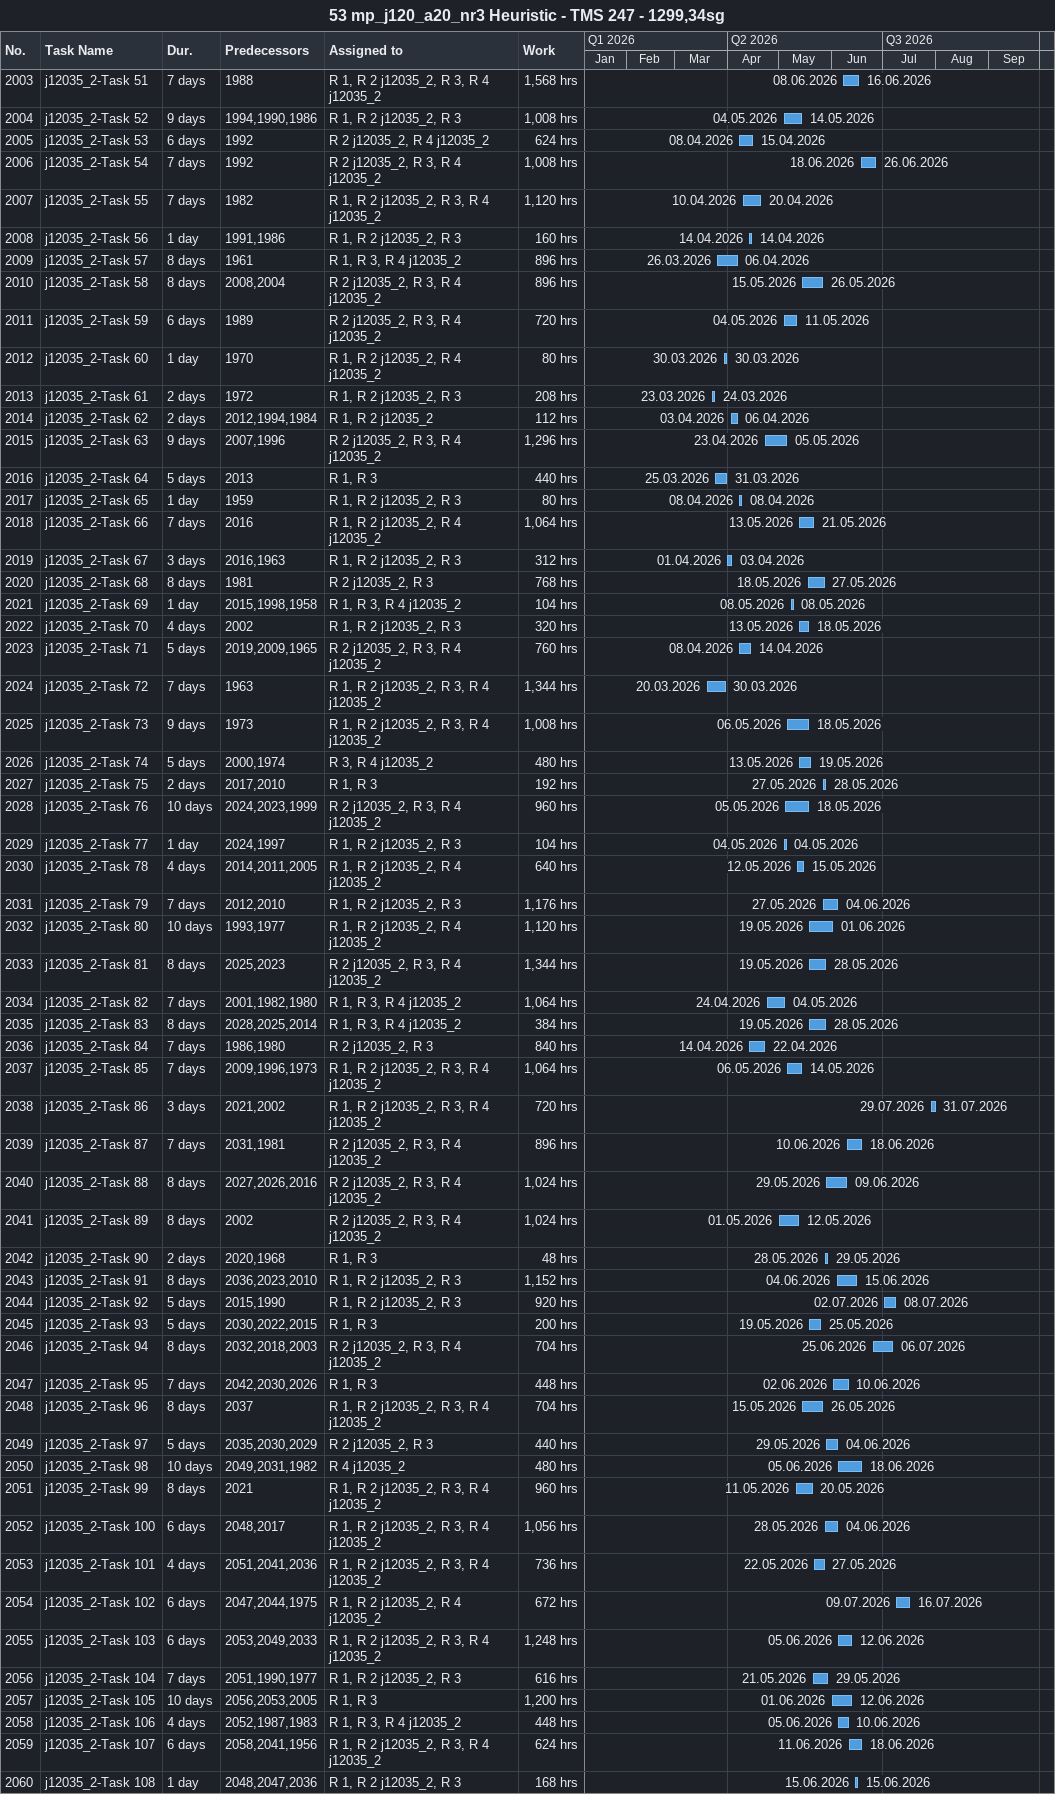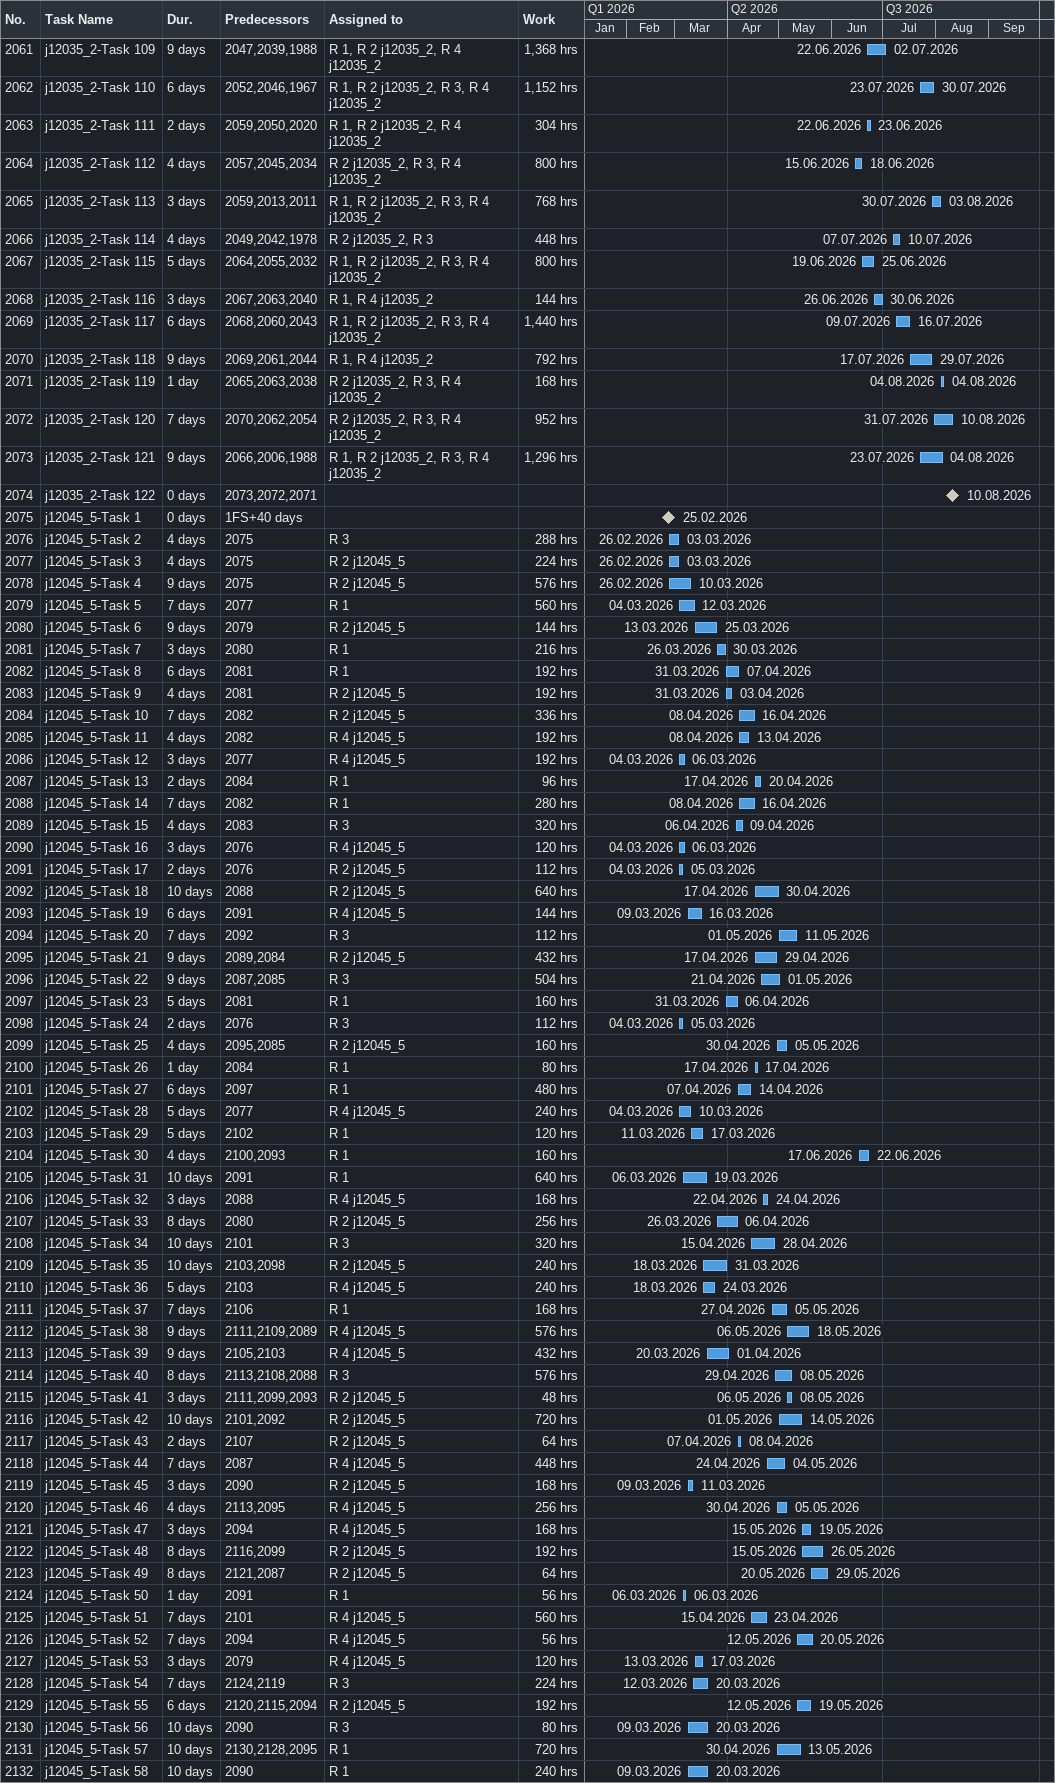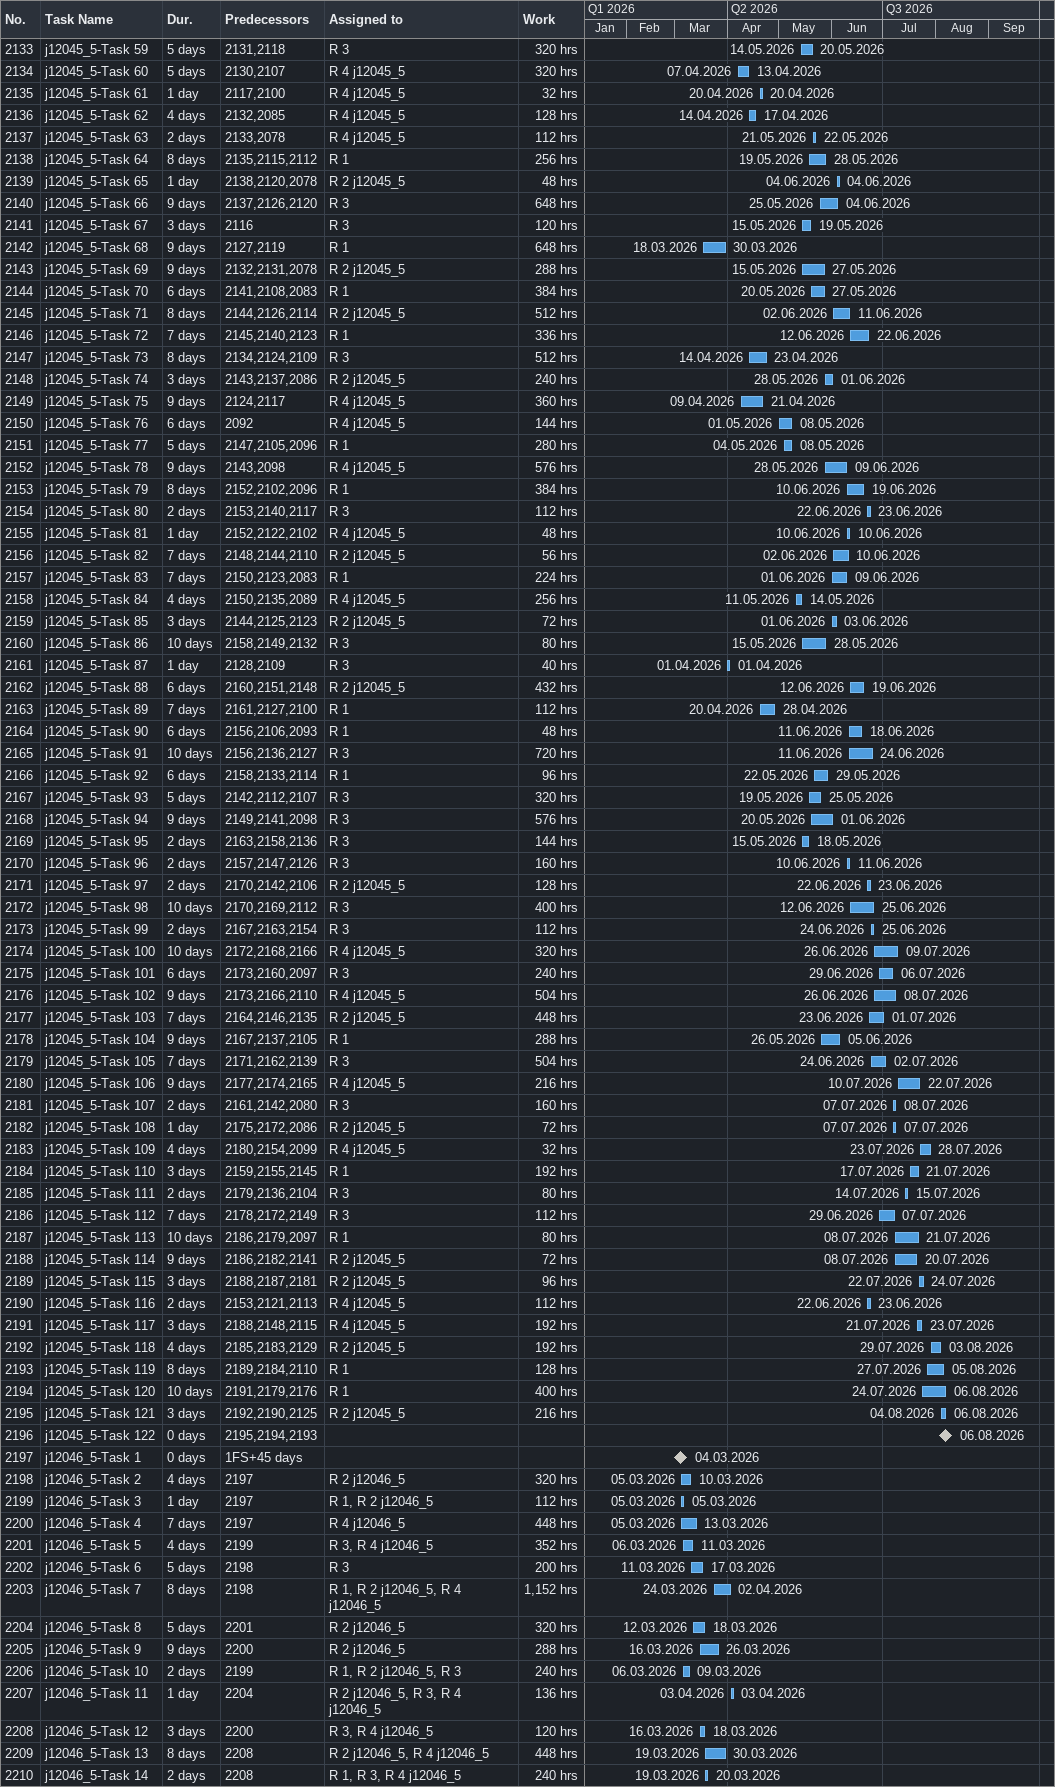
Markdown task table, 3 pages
53 mp_j120_a20_nr3 Heuristic - TMS 247 - 1299,34sg

| ID | Task | Duration | Start | Finish | Predecessors | Resources | Work (h) |
|---|---|---|---|---|---|---|---|
| 2003 | j12035_2-Task 51 | 7d | 2026-06-08 | 2026-06-16 | 1988 | R 1, R 2 j12035_2, R 3, R 4 j12035_2 | 1568 |
| 2004 | j12035_2-Task 52 | 9d | 2026-05-04 | 2026-05-14 | 1994, 1990, 1986 | R 1, R 2 j12035_2, R 3 | 1008 |
| 2005 | j12035_2-Task 53 | 6d | 2026-04-08 | 2026-04-15 | 1992 | R 2 j12035_2, R 4 j12035_2 | 624 |
| 2006 | j12035_2-Task 54 | 7d | 2026-06-18 | 2026-06-26 | 1992 | R 2 j12035_2, R 3, R 4 j12035_2 | 1008 |
| 2007 | j12035_2-Task 55 | 7d | 2026-04-10 | 2026-04-20 | 1982 | R 1, R 2 j12035_2, R 3, R 4 j12035_2 | 1120 |
| 2008 | j12035_2-Task 56 | 1d | 2026-04-14 | 2026-04-14 | 1991, 1986 | R 1, R 2 j12035_2, R 3 | 160 |
| 2009 | j12035_2-Task 57 | 8d | 2026-03-26 | 2026-04-06 | 1961 | R 1, R 3, R 4 j12035_2 | 896 |
| 2010 | j12035_2-Task 58 | 8d | 2026-05-15 | 2026-05-26 | 2008, 2004 | R 2 j12035_2, R 3, R 4 j12035_2 | 896 |
| 2011 | j12035_2-Task 59 | 6d | 2026-05-04 | 2026-05-11 | 1989 | R 2 j12035_2, R 3, R 4 j12035_2 | 720 |
| 2012 | j12035_2-Task 60 | 1d | 2026-03-30 | 2026-03-30 | 1970 | R 1, R 2 j12035_2, R 4 j12035_2 | 80 |
| 2013 | j12035_2-Task 61 | 2d | 2026-03-23 | 2026-03-24 | 1972 | R 1, R 2 j12035_2, R 3 | 208 |
| 2014 | j12035_2-Task 62 | 2d | 2026-04-03 | 2026-04-06 | 2012, 1994, 1984 | R 1, R 2 j12035_2 | 112 |
| 2015 | j12035_2-Task 63 | 9d | 2026-04-23 | 2026-05-05 | 2007, 1996 | R 2 j12035_2, R 3, R 4 j12035_2 | 1296 |
| 2016 | j12035_2-Task 64 | 5d | 2026-03-25 | 2026-03-31 | 2013 | R 1, R 3 | 440 |
| 2017 | j12035_2-Task 65 | 1d | 2026-04-08 | 2026-04-08 | 1959 | R 1, R 2 j12035_2, R 3 | 80 |
| 2018 | j12035_2-Task 66 | 7d | 2026-05-13 | 2026-05-21 | 2016 | R 1, R 2 j12035_2, R 4 j12035_2 | 1064 |
| 2019 | j12035_2-Task 67 | 3d | 2026-04-01 | 2026-04-03 | 2016, 1963 | R 1, R 2 j12035_2, R 3 | 312 |
| 2020 | j12035_2-Task 68 | 8d | 2026-05-18 | 2026-05-27 | 1981 | R 2 j12035_2, R 3 | 768 |
| 2021 | j12035_2-Task 69 | 1d | 2026-05-08 | 2026-05-08 | 2015, 1998, 1958 | R 1, R 3, R 4 j12035_2 | 104 |
| 2022 | j12035_2-Task 70 | 4d | 2026-05-13 | 2026-05-18 | 2002 | R 1, R 2 j12035_2, R 3 | 320 |
| 2023 | j12035_2-Task 71 | 5d | 2026-04-08 | 2026-04-14 | 2019, 2009, 1965 | R 2 j12035_2, R 3, R 4 j12035_2 | 760 |
| 2024 | j12035_2-Task 72 | 7d | 2026-03-20 | 2026-03-30 | 1963 | R 1, R 2 j12035_2, R 3, R 4 j12035_2 | 1344 |
| 2025 | j12035_2-Task 73 | 9d | 2026-05-06 | 2026-05-18 | 1973 | R 1, R 2 j12035_2, R 3, R 4 j12035_2 | 1008 |
| 2026 | j12035_2-Task 74 | 5d | 2026-05-13 | 2026-05-19 | 2000, 1974 | R 3, R 4 j12035_2 | 480 |
| 2027 | j12035_2-Task 75 | 2d | 2026-05-27 | 2026-05-28 | 2017, 2010 | R 1, R 3 | 192 |
| 2028 | j12035_2-Task 76 | 10d | 2026-05-05 | 2026-05-18 | 2024, 2023, 1999 | R 2 j12035_2, R 3, R 4 j12035_2 | 960 |
| 2029 | j12035_2-Task 77 | 1d | 2026-05-04 | 2026-05-04 | 2024, 1997 | R 1, R 2 j12035_2, R 3 | 104 |
| 2030 | j12035_2-Task 78 | 4d | 2026-05-12 | 2026-05-15 | 2014, 2011, 2005 | R 1, R 2 j12035_2, R 4 j12035_2 | 640 |
| 2031 | j12035_2-Task 79 | 7d | 2026-05-27 | 2026-06-04 | 2012, 2010 | R 1, R 2 j12035_2, R 3 | 1176 |
| 2032 | j12035_2-Task 80 | 10d | 2026-05-19 | 2026-06-01 | 1993, 1977 | R 1, R 2 j12035_2, R 4 j12035_2 | 1120 |
| 2033 | j12035_2-Task 81 | 8d | 2026-05-19 | 2026-05-28 | 2025, 2023 | R 2 j12035_2, R 3, R 4 j12035_2 | 1344 |
| 2034 | j12035_2-Task 82 | 7d | 2026-04-24 | 2026-05-04 | 2001, 1982, 1980 | R 1, R 3, R 4 j12035_2 | 1064 |
| 2035 | j12035_2-Task 83 | 8d | 2026-05-19 | 2026-05-28 | 2028, 2025, 2014 | R 1, R 3, R 4 j12035_2 | 384 |
| 2036 | j12035_2-Task 84 | 7d | 2026-04-14 | 2026-04-22 | 1986, 1980 | R 2 j12035_2, R 3 | 840 |
| 2037 | j12035_2-Task 85 | 7d | 2026-05-06 | 2026-05-14 | 2009, 1996, 1973 | R 1, R 2 j12035_2, R 3, R 4 j12035_2 | 1064 |
| 2038 | j12035_2-Task 86 | 3d | 2026-07-29 | 2026-07-31 | 2021, 2002 | R 1, R 2 j12035_2, R 3, R 4 j12035_2 | 720 |
| 2039 | j12035_2-Task 87 | 7d | 2026-06-10 | 2026-06-18 | 2031, 1981 | R 2 j12035_2, R 3, R 4 j12035_2 | 896 |
| 2040 | j12035_2-Task 88 | 8d | 2026-05-29 | 2026-06-09 | 2027, 2026, 2016 | R 2 j12035_2, R 3, R 4 j12035_2 | 1024 |
| 2041 | j12035_2-Task 89 | 8d | 2026-05-01 | 2026-05-12 | 2002 | R 2 j12035_2, R 3, R 4 j12035_2 | 1024 |
| 2042 | j12035_2-Task 90 | 2d | 2026-05-28 | 2026-05-29 | 2020, 1968 | R 1, R 3 | 48 |
| 2043 | j12035_2-Task 91 | 8d | 2026-06-04 | 2026-06-15 | 2036, 2023, 2010 | R 1, R 2 j12035_2, R 3 | 1152 |
| 2044 | j12035_2-Task 92 | 5d | 2026-07-02 | 2026-07-08 | 2015, 1990 | R 1, R 2 j12035_2, R 3 | 920 |
| 2045 | j12035_2-Task 93 | 5d | 2026-05-19 | 2026-05-25 | 2030, 2022, 2015 | R 1, R 3 | 200 |
| 2046 | j12035_2-Task 94 | 8d | 2026-06-25 | 2026-07-06 | 2032, 2018, 2003 | R 2 j12035_2, R 3, R 4 j12035_2 | 704 |
| 2047 | j12035_2-Task 95 | 7d | 2026-06-02 | 2026-06-10 | 2042, 2030, 2026 | R 1, R 3 | 448 |
| 2048 | j12035_2-Task 96 | 8d | 2026-05-15 | 2026-05-26 | 2037 | R 1, R 2 j12035_2, R 3, R 4 j12035_2 | 704 |
| 2049 | j12035_2-Task 97 | 5d | 2026-05-29 | 2026-06-04 | 2035, 2030, 2029 | R 2 j12035_2, R 3 | 440 |
| 2050 | j12035_2-Task 98 | 10d | 2026-06-05 | 2026-06-18 | 2049, 2031, 1982 | R 4 j12035_2 | 480 |
| 2051 | j12035_2-Task 99 | 8d | 2026-05-11 | 2026-05-20 | 2021 | R 1, R 2 j12035_2, R 3, R 4 j12035_2 | 960 |
| 2052 | j12035_2-Task 100 | 6d | 2026-05-28 | 2026-06-04 | 2048, 2017 | R 1, R 2 j12035_2, R 3, R 4 j12035_2 | 1056 |
| 2053 | j12035_2-Task 101 | 4d | 2026-05-22 | 2026-05-27 | 2051, 2041, 2036 | R 1, R 2 j12035_2, R 3, R 4 j12035_2 | 736 |
| 2054 | j12035_2-Task 102 | 6d | 2026-07-09 | 2026-07-16 | 2047, 2044, 1975 | R 1, R 2 j12035_2, R 4 j12035_2 | 672 |
| 2055 | j12035_2-Task 103 | 6d | 2026-06-05 | 2026-06-12 | 2053, 2049, 2033 | R 1, R 2 j12035_2, R 3, R 4 j12035_2 | 1248 |
| 2056 | j12035_2-Task 104 | 7d | 2026-05-21 | 2026-05-29 | 2051, 1990, 1977 | R 1, R 2 j12035_2, R 3 | 616 |
| 2057 | j12035_2-Task 105 | 10d | 2026-06-01 | 2026-06-12 | 2056, 2053, 2005 | R 1, R 3 | 1200 |
| 2058 | j12035_2-Task 106 | 4d | 2026-06-05 | 2026-06-10 | 2052, 1987, 1983 | R 1, R 3, R 4 j12035_2 | 448 |
| 2059 | j12035_2-Task 107 | 6d | 2026-06-11 | 2026-06-18 | 2058, 2041, 1956 | R 1, R 2 j12035_2, R 3, R 4 j12035_2 | 624 |
| 2060 | j12035_2-Task 108 | 1d | 2026-06-15 | 2026-06-15 | 2048, 2047, 2036 | R 1, R 2 j12035_2, R 3 | 168 |
| 2061 | j12035_2-Task 109 | 9d | 2026-06-22 | 2026-07-02 | 2047, 2039, 1988 | R 1, R 2 j12035_2, R 4 j12035_2 | 1368 |
| 2062 | j12035_2-Task 110 | 6d | 2026-07-23 | 2026-07-30 | 2052, 2046, 1967 | R 1, R 2 j12035_2, R 3, R 4 j12035_2 | 1152 |
| 2063 | j12035_2-Task 111 | 2d | 2026-06-22 | 2026-06-23 | 2059, 2050, 2020 | R 1, R 2 j12035_2, R 4 j12035_2 | 304 |
| 2064 | j12035_2-Task 112 | 4d | 2026-06-15 | 2026-06-18 | 2057, 2045, 2034 | R 2 j12035_2, R 3, R 4 j12035_2 | 800 |
| 2065 | j12035_2-Task 113 | 3d | 2026-07-30 | 2026-08-03 | 2059, 2013, 2011 | R 1, R 2 j12035_2, R 3, R 4 j12035_2 | 768 |
| 2066 | j12035_2-Task 114 | 4d | 2026-07-07 | 2026-07-10 | 2049, 2042, 1978 | R 2 j12035_2, R 3 | 448 |
| 2067 | j12035_2-Task 115 | 5d | 2026-06-19 | 2026-06-25 | 2064, 2055, 2032 | R 1, R 2 j12035_2, R 3, R 4 j12035_2 | 800 |
| 2068 | j12035_2-Task 116 | 3d | 2026-06-26 | 2026-06-30 | 2067, 2063, 2040 | R 1, R 4 j12035_2 | 144 |
| 2069 | j12035_2-Task 117 | 6d | 2026-07-09 | 2026-07-16 | 2068, 2060, 2043 | R 1, R 2 j12035_2, R 3, R 4 j12035_2 | 1440 |
| 2070 | j12035_2-Task 118 | 9d | 2026-07-17 | 2026-07-29 | 2069, 2061, 2044 | R 1, R 4 j12035_2 | 792 |
| 2071 | j12035_2-Task 119 | 1d | 2026-08-04 | 2026-08-04 | 2065, 2063, 2038 | R 2 j12035_2, R 3, R 4 j12035_2 | 168 |
| 2072 | j12035_2-Task 120 | 7d | 2026-07-31 | 2026-08-10 | 2070, 2062, 2054 | R 2 j12035_2, R 3, R 4 j12035_2 | 952 |
| 2073 | j12035_2-Task 121 | 9d | 2026-07-23 | 2026-08-04 | 2066, 2006, 1988 | R 1, R 2 j12035_2, R 3, R 4 j12035_2 | 1296 |
| 2074 | j12035_2-Task 122 | 0d | 2026-08-10 | 2026-08-10 | 2073, 2072, 2071 |  |  |
| 2075 | j12045_5-Task 1 | 0d | 2026-02-25 | 2026-02-25 | 1FS+40d |  |  |
| 2076 | j12045_5-Task 2 | 4d | 2026-02-26 | 2026-03-03 | 2075 | R 3 | 288 |
| 2077 | j12045_5-Task 3 | 4d | 2026-02-26 | 2026-03-03 | 2075 | R 2 j12045_5 | 224 |
| 2078 | j12045_5-Task 4 | 9d | 2026-02-26 | 2026-03-10 | 2075 | R 2 j12045_5 | 576 |
| 2079 | j12045_5-Task 5 | 7d | 2026-03-04 | 2026-03-12 | 2077 | R 1 | 560 |
| 2080 | j12045_5-Task 6 | 9d | 2026-03-13 | 2026-03-25 | 2079 | R 2 j12045_5 | 144 |
| 2081 | j12045_5-Task 7 | 3d | 2026-03-26 | 2026-03-30 | 2080 | R 1 | 216 |
| 2082 | j12045_5-Task 8 | 6d | 2026-03-31 | 2026-04-07 | 2081 | R 1 | 192 |
| 2083 | j12045_5-Task 9 | 4d | 2026-03-31 | 2026-04-03 | 2081 | R 2 j12045_5 | 192 |
| 2084 | j12045_5-Task 10 | 7d | 2026-04-08 | 2026-04-16 | 2082 | R 2 j12045_5 | 336 |
| 2085 | j12045_5-Task 11 | 4d | 2026-04-08 | 2026-04-13 | 2082 | R 4 j12045_5 | 192 |
| 2086 | j12045_5-Task 12 | 3d | 2026-03-04 | 2026-03-06 | 2077 | R 4 j12045_5 | 192 |
| 2087 | j12045_5-Task 13 | 2d | 2026-04-17 | 2026-04-20 | 2084 | R 1 | 96 |
| 2088 | j12045_5-Task 14 | 7d | 2026-04-08 | 2026-04-16 | 2082 | R 1 | 280 |
| 2089 | j12045_5-Task 15 | 4d | 2026-04-06 | 2026-04-09 | 2083 | R 3 | 320 |
| 2090 | j12045_5-Task 16 | 3d | 2026-03-04 | 2026-03-06 | 2076 | R 4 j12045_5 | 120 |
| 2091 | j12045_5-Task 17 | 2d | 2026-03-04 | 2026-03-05 | 2076 | R 2 j12045_5 | 112 |
| 2092 | j12045_5-Task 18 | 10d | 2026-04-17 | 2026-04-30 | 2088 | R 2 j12045_5 | 640 |
| 2093 | j12045_5-Task 19 | 6d | 2026-03-09 | 2026-03-16 | 2091 | R 4 j12045_5 | 144 |
| 2094 | j12045_5-Task 20 | 7d | 2026-05-01 | 2026-05-11 | 2092 | R 3 | 112 |
| 2095 | j12045_5-Task 21 | 9d | 2026-04-17 | 2026-04-29 | 2089, 2084 | R 2 j12045_5 | 432 |
| 2096 | j12045_5-Task 22 | 9d | 2026-04-21 | 2026-05-01 | 2087, 2085 | R 3 | 504 |
| 2097 | j12045_5-Task 23 | 5d | 2026-03-31 | 2026-04-06 | 2081 | R 1 | 160 |
| 2098 | j12045_5-Task 24 | 2d | 2026-03-04 | 2026-03-05 | 2076 | R 3 | 112 |
| 2099 | j12045_5-Task 25 | 4d | 2026-04-30 | 2026-05-05 | 2095, 2085 | R 2 j12045_5 | 160 |
| 2100 | j12045_5-Task 26 | 1d | 2026-04-17 | 2026-04-17 | 2084 | R 1 | 80 |
| 2101 | j12045_5-Task 27 | 6d | 2026-04-07 | 2026-04-14 | 2097 | R 1 | 480 |
| 2102 | j12045_5-Task 28 | 5d | 2026-03-04 | 2026-03-10 | 2077 | R 4 j12045_5 | 240 |
| 2103 | j12045_5-Task 29 | 5d | 2026-03-11 | 2026-03-17 | 2102 | R 1 | 120 |
| 2104 | j12045_5-Task 30 | 4d | 2026-06-17 | 2026-06-22 | 2100, 2093 | R 1 | 160 |
| 2105 | j12045_5-Task 31 | 10d | 2026-03-06 | 2026-03-19 | 2091 | R 1 | 640 |
| 2106 | j12045_5-Task 32 | 3d | 2026-04-22 | 2026-04-24 | 2088 | R 4 j12045_5 | 168 |
| 2107 | j12045_5-Task 33 | 8d | 2026-03-26 | 2026-04-06 | 2080 | R 2 j12045_5 | 256 |
| 2108 | j12045_5-Task 34 | 10d | 2026-04-15 | 2026-04-28 | 2101 | R 3 | 320 |
| 2109 | j12045_5-Task 35 | 10d | 2026-03-18 | 2026-03-31 | 2103, 2098 | R 2 j12045_5 | 240 |
| 2110 | j12045_5-Task 36 | 5d | 2026-03-18 | 2026-03-24 | 2103 | R 4 j12045_5 | 240 |
| 2111 | j12045_5-Task 37 | 7d | 2026-04-27 | 2026-05-05 | 2106 | R 1 | 168 |
| 2112 | j12045_5-Task 38 | 9d | 2026-05-06 | 2026-05-18 | 2111, 2109, 2089 | R 4 j12045_5 | 576 |
| 2113 | j12045_5-Task 39 | 9d | 2026-03-20 | 2026-04-01 | 2105, 2103 | R 4 j12045_5 | 432 |
| 2114 | j12045_5-Task 40 | 8d | 2026-04-29 | 2026-05-08 | 2113, 2108, 2088 | R 3 | 576 |
| 2115 | j12045_5-Task 41 | 3d | 2026-05-06 | 2026-05-08 | 2111, 2099, 2093 | R 2 j12045_5 | 48 |
| 2116 | j12045_5-Task 42 | 10d | 2026-05-01 | 2026-05-14 | 2101, 2092 | R 2 j12045_5 | 720 |
| 2117 | j12045_5-Task 43 | 2d | 2026-04-07 | 2026-04-08 | 2107 | R 2 j12045_5 | 64 |
| 2118 | j12045_5-Task 44 | 7d | 2026-04-24 | 2026-05-04 | 2087 | R 4 j12045_5 | 448 |
| 2119 | j12045_5-Task 45 | 3d | 2026-03-09 | 2026-03-11 | 2090 | R 2 j12045_5 | 168 |
| 2120 | j12045_5-Task 46 | 4d | 2026-04-30 | 2026-05-05 | 2113, 2095 | R 4 j12045_5 | 256 |
| 2121 | j12045_5-Task 47 | 3d | 2026-05-15 | 2026-05-19 | 2094 | R 4 j12045_5 | 168 |
| 2122 | j12045_5-Task 48 | 8d | 2026-05-15 | 2026-05-26 | 2116, 2099 | R 2 j12045_5 | 192 |
| 2123 | j12045_5-Task 49 | 8d | 2026-05-20 | 2026-05-29 | 2121, 2087 | R 2 j12045_5 | 64 |
| 2124 | j12045_5-Task 50 | 1d | 2026-03-06 | 2026-03-06 | 2091 | R 1 | 56 |
| 2125 | j12045_5-Task 51 | 7d | 2026-04-15 | 2026-04-23 | 2101 | R 4 j12045_5 | 560 |
| 2126 | j12045_5-Task 52 | 7d | 2026-05-12 | 2026-05-20 | 2094 | R 4 j12045_5 | 56 |
| 2127 | j12045_5-Task 53 | 3d | 2026-03-13 | 2026-03-17 | 2079 | R 4 j12045_5 | 120 |
| 2128 | j12045_5-Task 54 | 7d | 2026-03-12 | 2026-03-20 | 2124, 2119 | R 3 | 224 |
| 2129 | j12045_5-Task 55 | 6d | 2026-05-12 | 2026-05-19 | 2120, 2115, 2094 | R 2 j12045_5 | 192 |
| 2130 | j12045_5-Task 56 | 10d | 2026-03-09 | 2026-03-20 | 2090 | R 3 | 80 |
| 2131 | j12045_5-Task 57 | 10d | 2026-04-30 | 2026-05-13 | 2130, 2128, 2095 | R 1 | 720 |
| 2132 | j12045_5-Task 58 | 10d | 2026-03-09 | 2026-03-20 | 2090 | R 1 | 240 |
| 2133 | j12045_5-Task 59 | 5d | 2026-05-14 | 2026-05-20 | 2131, 2118 | R 3 | 320 |
| 2134 | j12045_5-Task 60 | 5d | 2026-04-07 | 2026-04-13 | 2130, 2107 | R 4 j12045_5 | 320 |
| 2135 | j12045_5-Task 61 | 1d | 2026-04-20 | 2026-04-20 | 2117, 2100 | R 4 j12045_5 | 32 |
| 2136 | j12045_5-Task 62 | 4d | 2026-04-14 | 2026-04-17 | 2132, 2085 | R 4 j12045_5 | 128 |
| 2137 | j12045_5-Task 63 | 2d | 2026-05-21 | 2026-05-22 | 2133, 2078 | R 4 j12045_5 | 112 |
| 2138 | j12045_5-Task 64 | 8d | 2026-05-19 | 2026-05-28 | 2135, 2115, 2112 | R 1 | 256 |
| 2139 | j12045_5-Task 65 | 1d | 2026-06-04 | 2026-06-04 | 2138, 2120, 2078 | R 2 j12045_5 | 48 |
| 2140 | j12045_5-Task 66 | 9d | 2026-05-25 | 2026-06-04 | 2137, 2126, 2120 | R 3 | 648 |
| 2141 | j12045_5-Task 67 | 3d | 2026-05-15 | 2026-05-19 | 2116 | R 3 | 120 |
| 2142 | j12045_5-Task 68 | 9d | 2026-03-18 | 2026-03-30 | 2127, 2119 | R 1 | 648 |
| 2143 | j12045_5-Task 69 | 9d | 2026-05-15 | 2026-05-27 | 2132, 2131, 2078 | R 2 j12045_5 | 288 |
| 2144 | j12045_5-Task 70 | 6d | 2026-05-20 | 2026-05-27 | 2141, 2108, 2083 | R 1 | 384 |
| 2145 | j12045_5-Task 71 | 8d | 2026-06-02 | 2026-06-11 | 2144, 2126, 2114 | R 2 j12045_5 | 512 |
| 2146 | j12045_5-Task 72 | 7d | 2026-06-12 | 2026-06-22 | 2145, 2140, 2123 | R 1 | 336 |
| 2147 | j12045_5-Task 73 | 8d | 2026-04-14 | 2026-04-23 | 2134, 2124, 2109 | R 3 | 512 |
| 2148 | j12045_5-Task 74 | 3d | 2026-05-28 | 2026-06-01 | 2143, 2137, 2086 | R 2 j12045_5 | 240 |
| 2149 | j12045_5-Task 75 | 9d | 2026-04-09 | 2026-04-21 | 2124, 2117 | R 4 j12045_5 | 360 |
| 2150 | j12045_5-Task 76 | 6d | 2026-05-01 | 2026-05-08 | 2092 | R 4 j12045_5 | 144 |
| 2151 | j12045_5-Task 77 | 5d | 2026-05-04 | 2026-05-08 | 2147, 2105, 2096 | R 1 | 280 |
| 2152 | j12045_5-Task 78 | 9d | 2026-05-28 | 2026-06-09 | 2143, 2098 | R 4 j12045_5 | 576 |
| 2153 | j12045_5-Task 79 | 8d | 2026-06-10 | 2026-06-19 | 2152, 2102, 2096 | R 1 | 384 |
| 2154 | j12045_5-Task 80 | 2d | 2026-06-22 | 2026-06-23 | 2153, 2140, 2117 | R 3 | 112 |
| 2155 | j12045_5-Task 81 | 1d | 2026-06-10 | 2026-06-10 | 2152, 2122, 2102 | R 4 j12045_5 | 48 |
| 2156 | j12045_5-Task 82 | 7d | 2026-06-02 | 2026-06-10 | 2148, 2144, 2110 | R 2 j12045_5 | 56 |
| 2157 | j12045_5-Task 83 | 7d | 2026-06-01 | 2026-06-09 | 2150, 2123, 2083 | R 1 | 224 |
| 2158 | j12045_5-Task 84 | 4d | 2026-05-11 | 2026-05-14 | 2150, 2135, 2089 | R 4 j12045_5 | 256 |
| 2159 | j12045_5-Task 85 | 3d | 2026-06-01 | 2026-06-03 | 2144, 2125, 2123 | R 2 j12045_5 | 72 |
| 2160 | j12045_5-Task 86 | 10d | 2026-05-15 | 2026-05-28 | 2158, 2149, 2132 | R 3 | 80 |
| 2161 | j12045_5-Task 87 | 1d | 2026-04-01 | 2026-04-01 | 2128, 2109 | R 3 | 40 |
| 2162 | j12045_5-Task 88 | 6d | 2026-06-12 | 2026-06-19 | 2160, 2151, 2148 | R 2 j12045_5 | 432 |
| 2163 | j12045_5-Task 89 | 7d | 2026-04-20 | 2026-04-28 | 2161, 2127, 2100 | R 1 | 112 |
| 2164 | j12045_5-Task 90 | 6d | 2026-06-11 | 2026-06-18 | 2156, 2106, 2093 | R 1 | 48 |
| 2165 | j12045_5-Task 91 | 10d | 2026-06-11 | 2026-06-24 | 2156, 2136, 2127 | R 3 | 720 |
| 2166 | j12045_5-Task 92 | 6d | 2026-05-22 | 2026-05-29 | 2158, 2133, 2114 | R 1 | 96 |
| 2167 | j12045_5-Task 93 | 5d | 2026-05-19 | 2026-05-25 | 2142, 2112, 2107 | R 3 | 320 |
| 2168 | j12045_5-Task 94 | 9d | 2026-05-20 | 2026-06-01 | 2149, 2141, 2098 | R 3 | 576 |
| 2169 | j12045_5-Task 95 | 2d | 2026-05-15 | 2026-05-18 | 2163, 2158, 2136 | R 3 | 144 |
| 2170 | j12045_5-Task 96 | 2d | 2026-06-10 | 2026-06-11 | 2157, 2147, 2126 | R 3 | 160 |
| 2171 | j12045_5-Task 97 | 2d | 2026-06-22 | 2026-06-23 | 2170, 2142, 2106 | R 2 j12045_5 | 128 |
| 2172 | j12045_5-Task 98 | 10d | 2026-06-12 | 2026-06-25 | 2170, 2169, 2112 | R 3 | 400 |
| 2173 | j12045_5-Task 99 | 2d | 2026-06-24 | 2026-06-25 | 2167, 2163, 2154 | R 3 | 112 |
| 2174 | j12045_5-Task 100 | 10d | 2026-06-26 | 2026-07-09 | 2172, 2168, 2166 | R 4 j12045_5 | 320 |
| 2175 | j12045_5-Task 101 | 6d | 2026-06-29 | 2026-07-06 | 2173, 2160, 2097 | R 3 | 240 |
| 2176 | j12045_5-Task 102 | 9d | 2026-06-26 | 2026-07-08 | 2173, 2166, 2110 | R 4 j12045_5 | 504 |
| 2177 | j12045_5-Task 103 | 7d | 2026-06-23 | 2026-07-01 | 2164, 2146, 2135 | R 2 j12045_5 | 448 |
| 2178 | j12045_5-Task 104 | 9d | 2026-05-26 | 2026-06-05 | 2167, 2137, 2105 | R 1 | 288 |
| 2179 | j12045_5-Task 105 | 7d | 2026-06-24 | 2026-07-02 | 2171, 2162, 2139 | R 3 | 504 |
| 2180 | j12045_5-Task 106 | 9d | 2026-07-10 | 2026-07-22 | 2177, 2174, 2165 | R 4 j12045_5 | 216 |
| 2181 | j12045_5-Task 107 | 2d | 2026-07-07 | 2026-07-08 | 2161, 2142, 2080 | R 3 | 160 |
| 2182 | j12045_5-Task 108 | 1d | 2026-07-07 | 2026-07-07 | 2175, 2172, 2086 | R 2 j12045_5 | 72 |
| 2183 | j12045_5-Task 109 | 4d | 2026-07-23 | 2026-07-28 | 2180, 2154, 2099 | R 4 j12045_5 | 32 |
| 2184 | j12045_5-Task 110 | 3d | 2026-07-17 | 2026-07-21 | 2159, 2155, 2145 | R 1 | 192 |
| 2185 | j12045_5-Task 111 | 2d | 2026-07-14 | 2026-07-15 | 2179, 2136, 2104 | R 3 | 80 |
| 2186 | j12045_5-Task 112 | 7d | 2026-06-29 | 2026-07-07 | 2178, 2172, 2149 | R 3 | 112 |
| 2187 | j12045_5-Task 113 | 10d | 2026-07-08 | 2026-07-21 | 2186, 2179, 2097 | R 1 | 80 |
| 2188 | j12045_5-Task 114 | 9d | 2026-07-08 | 2026-07-20 | 2186, 2182, 2141 | R 2 j12045_5 | 72 |
| 2189 | j12045_5-Task 115 | 3d | 2026-07-22 | 2026-07-24 | 2188, 2187, 2181 | R 2 j12045_5 | 96 |
| 2190 | j12045_5-Task 116 | 2d | 2026-06-22 | 2026-06-23 | 2153, 2121, 2113 | R 4 j12045_5 | 112 |
| 2191 | j12045_5-Task 117 | 3d | 2026-07-21 | 2026-07-23 | 2188, 2148, 2115 | R 4 j12045_5 | 192 |
| 2192 | j12045_5-Task 118 | 4d | 2026-07-29 | 2026-08-03 | 2185, 2183, 2129 | R 2 j12045_5 | 192 |
| 2193 | j12045_5-Task 119 | 8d | 2026-07-27 | 2026-08-05 | 2189, 2184, 2110 | R 1 | 128 |
| 2194 | j12045_5-Task 120 | 10d | 2026-07-24 | 2026-08-06 | 2191, 2179, 2176 | R 1 | 400 |
| 2195 | j12045_5-Task 121 | 3d | 2026-08-04 | 2026-08-06 | 2192, 2190, 2125 | R 2 j12045_5 | 216 |
| 2196 | j12045_5-Task 122 | 0d | 2026-08-06 | 2026-08-06 | 2195, 2194, 2193 |  |  |
| 2197 | j12046_5-Task 1 | 0d | 2026-03-04 | 2026-03-04 | 1FS+45d |  |  |
| 2198 | j12046_5-Task 2 | 4d | 2026-03-05 | 2026-03-10 | 2197 | R 2 j12046_5 | 320 |
| 2199 | j12046_5-Task 3 | 1d | 2026-03-05 | 2026-03-05 | 2197 | R 1, R 2 j12046_5 | 112 |
| 2200 | j12046_5-Task 4 | 7d | 2026-03-05 | 2026-03-13 | 2197 | R 4 j12046_5 | 448 |
| 2201 | j12046_5-Task 5 | 4d | 2026-03-06 | 2026-03-11 | 2199 | R 3, R 4 j12046_5 | 352 |
| 2202 | j12046_5-Task 6 | 5d | 2026-03-11 | 2026-03-17 | 2198 | R 3 | 200 |
| 2203 | j12046_5-Task 7 | 8d | 2026-03-24 | 2026-04-02 | 2198 | R 1, R 2 j12046_5, R 4 j12046_5 | 1152 |
| 2204 | j12046_5-Task 8 | 5d | 2026-03-12 | 2026-03-18 | 2201 | R 2 j12046_5 | 320 |
| 2205 | j12046_5-Task 9 | 9d | 2026-03-16 | 2026-03-26 | 2200 | R 2 j12046_5 | 288 |
| 2206 | j12046_5-Task 10 | 2d | 2026-03-06 | 2026-03-09 | 2199 | R 1, R 2 j12046_5, R 3 | 240 |
| 2207 | j12046_5-Task 11 | 1d | 2026-04-03 | 2026-04-03 | 2204 | R 2 j12046_5, R 3, R 4 j12046_5 | 136 |
| 2208 | j12046_5-Task 12 | 3d | 2026-03-16 | 2026-03-18 | 2200 | R 3, R 4 j12046_5 | 120 |
| 2209 | j12046_5-Task 13 | 8d | 2026-03-19 | 2026-03-30 | 2208 | R 2 j12046_5, R 4 j12046_5 | 448 |
| 2210 | j12046_5-Task 14 | 2d | 2026-03-19 | 2026-03-20 | 2208 | R 1, R 3, R 4 j12046_5 | 240 |
